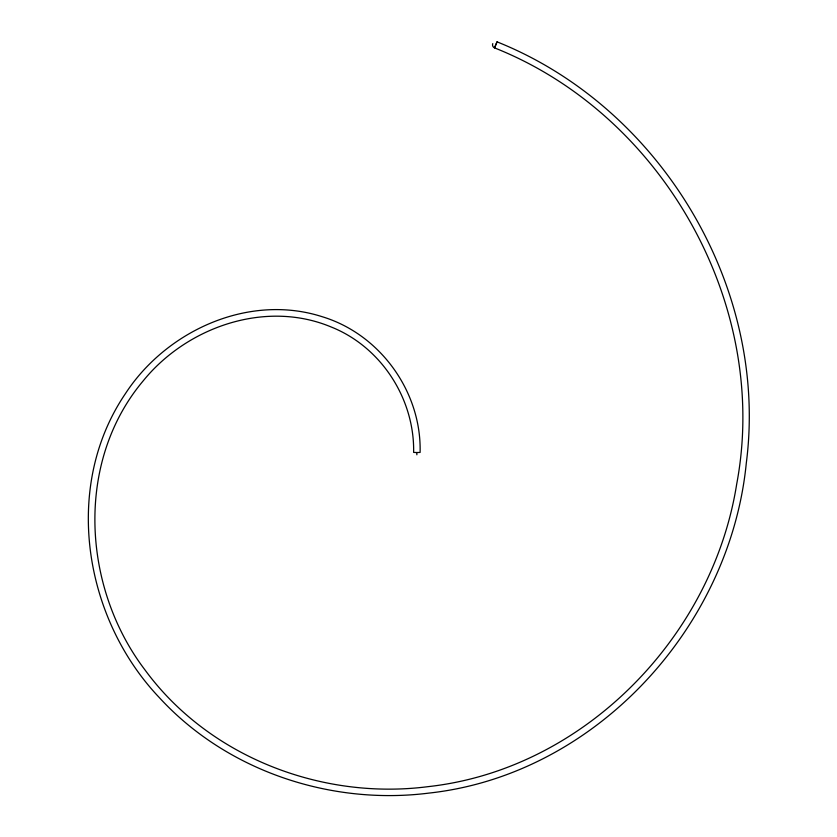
<?xml version="1.0" encoding="UTF-8"?>
<svg xmlns="http://www.w3.org/2000/svg" width="837" height="837" viewBox="0 0 837 837"><rect width="100%" height="100%" fill="white"/><g stroke="black" fill="none" stroke-linecap="round" stroke-linejoin="round"><path stroke-width="1.26" d="M416.868 454.805L416.868 452.535L420.101 452.43C421.66 391.842 380.155 334.245 322.193 316.71C248.809 293.117 166.542 330.615 125.508 393.505C62.377 486.37 83.7 617.664 158.936 697.19C226.314 770.856 330.27 805.476 428.638 793.131C595.044 775.052 730.157 627.666 746.301 463.081C768.952 287.593 660.874 107.377 497.042 41.85L494.521 47.876C662.998 114.784 770.406 305.369 736.696 484.079C712.517 637.103 583.609 769.548 427.864 786.675C321.785 800.318 208.716 756.972 144.927 669.841C82.214 587.428 74.838 461.762 143.462 380.542C187.164 326.922 265.528 299.573 331.086 326.953C381.138 346.8 414.629 398.757 413.635 452.419L416.868 452.535M497.042 41.85L494.521 47.876A3.264 3.264 0 0 1 492.773 43.608"/></g></svg>
